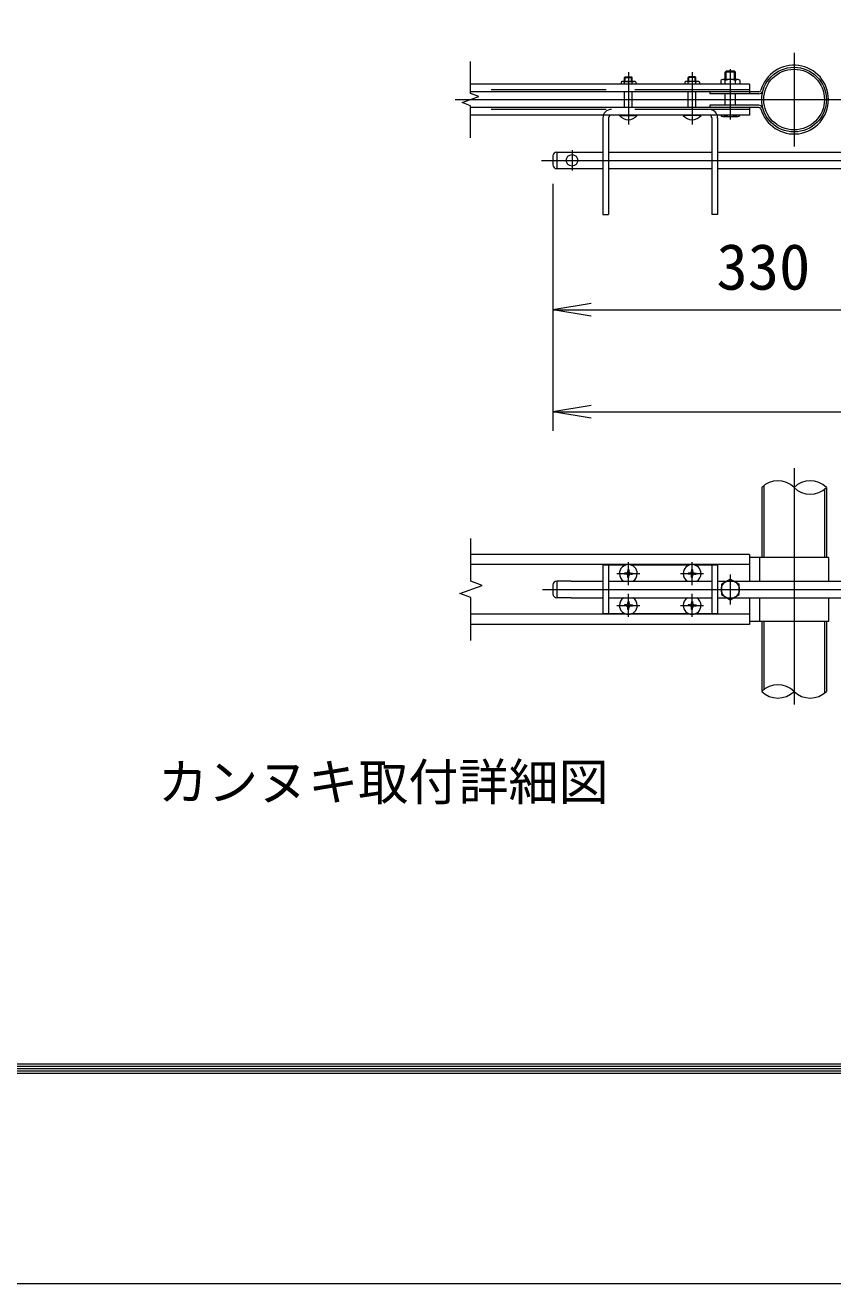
# Model space of a CAD drawing. Units: millimetres, scale not verified. Extents: x -6300 to 6300, y -4455 to 4455.
# Drawn here: x -4114 to -2847, y -4455 to -2479 of the extents above; entities that cross this region are included whole.
import ezdxf
from ezdxf.enums import TextEntityAlignment as Align

# ---------------------------------------------------------------- set-up
doc = ezdxf.new("R2010")
doc.units = ezdxf.units.MM
doc.header["$LTSCALE"] = 30
doc.linetypes.add('DASHED', pattern=[7.5, 6, -1.5])
doc.linetypes.add('USER1', pattern=[50.8, 31.75, -6.35, 6.35, -6.35])
for name, color, linetype, lineweight in [('0-1_D-TTL', 7, 'Continuous', 9), ('0-2_D-TTL-TXT', 7, 'Continuous', 13), ('0-3_D-BMK', 2, 'USER1', 13), ('0-4_D-STR1', 1, 'Continuous', 18), ('0-5_D-STR3', 3, 'Continuous', 13), ('0-6_D-STR-DIM', 7, 'Continuous', 9), ('0-7_0', 7, 'Continuous', 9)]:
    doc.layers.add(name, color=color, linetype=linetype, lineweight=lineweight)
doc.styles.add('ＭＳ ゴシック', font='')
doc.styles.get('ＭＳ ゴシック').set_extended_font_data('MS Gothic')

# ---------------------------------------------------------------- blocks, each defined once
blk = doc.blocks.new('_Open')
at = {"layer": '0-7_0'}
blk.add_line((-30, 5), (0, 0), dxfattribs=at)
blk.add_lwpolyline([(-30, -5), (0, 0), (-30, 0)], dxfattribs=at)

msp = doc.modelspace()

# ---------------------------------------------------------------- linework, layer by layer
at = {"layer": '0-1_D-TTL', "color": 2, "lineweight": 18}
msp.add_lwpolyline([(-6300, 4455), (6300, 4455), (6300, -4455), (-6300, -4455)], close=True, dxfattribs=at)
at = {"layer": '0-1_D-TTL'}
for points in [[(-5895, 4125), (5895, 4125), (5895, -4125), (-5895, -4125)], [(-5891.25, 4121.25), (5891.25, 4121.25), (5891.25, -4121.25), (-5891.25, -4121.25)], [(-5887.5, 4117.5), (5887.5, 4117.5), (5887.5, -4117.5), (-5887.5, -4117.5)], [(-5883.75, 4113.75), (5883.75, 4113.75), (5883.75, -4113.75), (-5883.75, -4113.75)], [(-5880, 4110), (5880, 4110), (5880, -4110), (-5880, -4110)]]:
    msp.add_lwpolyline(points, close=True, dxfattribs=at)
at = {"layer": '0-3_D-BMK'}
for p, q in [((-2907.43, -2522.37), (-2907.43, -2669.6)), ((-3007.43, -2548.46), (-3007.43, -2627.16)), ((-3167.43, -2552.86), (-3167.43, -2634.88)), ((-3067.43, -2552.86), (-3067.43, -2634.88)), ((-3439.12, -2595.98), (-2050.64, -2595.98)), ((-3255.83, -2675.6), (-3255.83, -2707.17)), ((-3303.88, -2691.38), (-2072.74, -2691.38)), ((-2907.43, -3174.44), (-2907.43, -3545.6)), ((-3167.43, -3358.24), (-3167.43, -3321.98)), ((-3067.43, -3358.15), (-3067.43, -3321.89)), ((-3185.64, -3340.02), (-3149.38, -3340.02)), ((-3085.64, -3340.02), (-3049.38, -3340.02)), ((-3007.43, -3341.45), (-3007.43, -3388.6)), ((-3302.07, -3365.02), (-2023.16, -3365.02)), ((-3167.43, -3408.15), (-3167.43, -3371.89)), ((-3067.43, -3408.15), (-3067.43, -3371.89)), ((-3185.64, -3390.02), (-3149.38, -3390.02)), ((-3085.64, -3390.02), (-3049.38, -3390.02))]:
    msp.add_line(p, q, dxfattribs=at)
at = {"layer": '0-4_D-STR1'}
for p, q in [((-2958.23, -3205.02), (-2958.23, -3315.02)), ((-2856.63, -3205.02), (-2856.63, -3315.02)), ((-2958.23, -3415.02), (-2958.23, -3525.02)), ((-2856.63, -3415.02), (-2856.63, -3525.02)), ((-2856.63, -3415.02), (-2856.63, -3525.02))]:
    msp.add_line(p, q, dxfattribs=at)
at = {"layer": '0-4_D-STR1', "linetype": 'DASHED'}
for p, q in [((-2955.03, -3202.2), (-2955.03, -3315.02)), ((-2859.83, -3207.85), (-2859.83, -3315.02)), ((-2955.03, -3415.02), (-2955.03, -3522.2)), ((-2859.83, -3415.02), (-2859.83, -3527.85))]:
    msp.add_line(p, q, dxfattribs=at)
at = {"layer": '0-4_D-STR1'}
for radius in [50.8, 47.6]:
    msp.add_circle((-2907.43, -2595.98), radius, dxfattribs=at)
at = {"layer": '0-5_D-STR3'}
for p, q in [((-3178.93, -2568.58), (-3178.93, -2571.78)), ((-3172.35, -2560.18), (-3173.43, -2561.27)), ((-3173.43, -2567.38), (-3173.43, -2561.27)), ((-3173.43, -2561.27), (-3161.43, -2561.27)), ((-3173.43, -2571.78), (-3173.43, -2568.58)), ((-3172.35, -2567.38), (-3172.35, -2560.18)), ((-3172.35, -2560.18), (-3162.51, -2560.18)), ((-3172.35, -2560.18), (-3162.51, -2560.18)), ((-3162.51, -2567.38), (-3162.51, -2560.18)), ((-3162.51, -2560.18), (-3161.43, -2561.27)), ((-3161.43, -2567.38), (-3161.43, -2561.27)), ((-3161.43, -2571.78), (-3161.43, -2568.58)), ((-3155.93, -2568.58), (-3155.93, -2571.78)), ((-3078.93, -2568.58), (-3078.93, -2571.78)), ((-3072.35, -2560.18), (-3073.43, -2561.27)), ((-3061.43, -2561.27), (-3073.43, -2561.27)), ((-3073.43, -2567.38), (-3073.43, -2561.27)), ((-3073.43, -2571.78), (-3073.43, -2568.58)), ((-3062.51, -2560.18), (-3072.35, -2560.18)), ((-3062.51, -2560.18), (-3072.35, -2560.18)), ((-3072.35, -2567.38), (-3072.35, -2560.18)), ((-3062.51, -2560.18), (-3061.43, -2561.27)), ((-3062.51, -2567.38), (-3062.51, -2560.18)), ((-3061.43, -2567.38), (-3061.43, -2561.27)), ((-3061.43, -2571.78), (-3061.43, -2568.58)), ((-3055.93, -2568.58), (-3055.93, -2571.78)), ((-3022.43, -2565.98), (-3022.43, -2571.78)), ((-2995.59, -2564.38), (-3019.27, -2564.38)), ((-3015.43, -2552.74), (-3014.07, -2551.38)), ((-2999.43, -2552.74), (-3015.43, -2552.74)), ((-3015.43, -2564.38), (-3015.43, -2552.74)), ((-3015.43, -2571.78), (-3015.43, -2565.98)), ((-3000.78, -2551.38), (-3014.07, -2551.38)), ((-3014.07, -2564.38), (-3014.07, -2551.38)), ((-3000.78, -2551.38), (-2999.43, -2552.74)), ((-3000.78, -2564.38), (-3000.78, -2551.38)), ((-2999.43, -2564.38), (-2999.43, -2552.74)), ((-2999.43, -2571.78), (-2999.43, -2565.98)), ((-2992.43, -2565.98), (-2992.43, -2571.78)), ((-2977.43, -2571.78), (-3414.98, -2571.78)), ((-2962.52, -2583.78), (-3414.98, -2583.78)), ((-3173.43, -2608.18), (-3173.43, -2583.78)), ((-3161.43, -2608.18), (-3161.43, -2583.78)), ((-3073.43, -2608.18), (-3073.43, -2583.78)), ((-3061.43, -2608.18), (-3061.43, -2583.78)), ((-3039.43, -2583.78), (-3039.43, -2586.98)), ((-2962.52, -2586.98), (-3039.43, -2586.98)), ((-3015.43, -2604.98), (-3015.43, -2586.98)), ((-2999.43, -2604.98), (-2999.43, -2586.98)), ((-2977.43, -2571.78), (-2977.43, -2586.98)), ((-2962.52, -2604.98), (-3039.43, -2604.98)), ((-3039.43, -2604.98), (-3039.43, -2608.18)), ((-3039.43, -2604.98), (-3039.43, -2608.18)), ((-2962.52, -2608.18), (-3414.98, -2608.18)), ((-2977.43, -2620.18), (-3414.98, -2620.18)), ((-3207.43, -2624.88), (-3207.43, -2776.38)), ((-3198.43, -2624.68), (-3198.43, -2776.38)), ((-3181.43, -2620.18), (-3153.43, -2620.18)), ((-3181.43, -2621.01), (-3181.43, -2620.18)), ((-3181.43, -2621.01), (-3153.43, -2621.01)), ((-3153.43, -2621.01), (-3153.43, -2620.18)), ((-3081.43, -2621.01), (-3081.43, -2620.18)), ((-3053.43, -2620.18), (-3081.43, -2620.18)), ((-3053.43, -2621.01), (-3081.43, -2621.01)), ((-3053.43, -2621.01), (-3053.43, -2620.18)), ((-3036.43, -2624.68), (-3036.43, -2776.38)), ((-3027.43, -2624.88), (-3027.43, -2776.38)), ((-3022.43, -2620.18), (-3022.43, -2621.18)), ((-3019.07, -2622.38), (-2995.87, -2622.38)), ((-3015.43, -2620.18), (-3015.43, -2621.18)), ((-2999.43, -2620.18), (-2999.43, -2621.18)), ((-2992.43, -2620.18), (-2992.43, -2621.18)), ((-2977.43, -2608.18), (-2977.43, -2620.18)), ((-3285.83, -2684.38), (-3285.83, -2698.38)), ((-3279.83, -2678.38), (-3207.43, -2678.38)), ((-3279.83, -2678.38), (-3279.83, -2704.38)), ((-3198.43, -2678.38), (-3036.43, -2678.38)), ((-3027.43, -2678.38), (-2665.83, -2678.38)), ((-3279.83, -2704.38), (-3207.43, -2704.38)), ((-3198.43, -2704.38), (-3036.43, -2704.38)), ((-3027.43, -2704.38), (-2665.83, -2704.38)), ((-3207.43, -2776.38), (-3198.43, -2776.38)), ((-3027.43, -2776.38), (-3036.43, -2776.38)), ((-2977.43, -3310.02), (-3414.42, -3310.02)), ((-2977.43, -3310.02), (-2977.43, -3352.02)), ((-2853.43, -3315.02), (-2977.43, -3315.02)), ((-2961.43, -3315.02), (-2961.43, -3352.02)), ((-2853.43, -3315.02), (-2853.43, -3352.02)), ((-2977.43, -3326.02), (-3414.42, -3326.02)), ((-3207.43, -3327.02), (-3207.43, -3403.02)), ((-3172.62, -3327.02), (-3207.43, -3327.02)), ((-3198.43, -3327.02), (-3198.43, -3403.02)), ((-3168.22, -3333.72), (-3168.26, -3336.32)), ((-3166.64, -3333.72), (-3168.22, -3333.72)), ((-3166.64, -3333.72), (-3166.59, -3336.32)), ((-3072.62, -3327.02), (-3162.23, -3327.02)), ((-3068.22, -3333.72), (-3068.26, -3336.32)), ((-3066.64, -3333.72), (-3068.22, -3333.72)), ((-3066.64, -3333.72), (-3066.59, -3336.32)), ((-3027.43, -3327.02), (-3062.23, -3327.02)), ((-3036.43, -3327.02), (-3036.43, -3403.02)), ((-3027.43, -3327.02), (-3027.43, -3403.02)), ((-3285.83, -3358.02), (-3285.83, -3372.02)), ((-3256.93, -3352.02), (-3279.83, -3352.02)), ((-3279.83, -3352.02), (-3279.83, -3378.02)), ((-3257.24, -3352.02), (-3207.43, -3352.02)), ((-3198.43, -3352.02), (-3036.43, -3352.02)), ((-3173.73, -3340.81), (-3173.73, -3340.02)), ((-3171.13, -3340.86), (-3173.73, -3340.81)), ((-3168.22, -3346.32), (-3168.26, -3343.73)), ((-3166.64, -3346.32), (-3168.22, -3346.32)), ((-3166.64, -3346.32), (-3166.59, -3343.73)), ((-3163.72, -3339.19), (-3161.13, -3339.23)), ((-3161.13, -3339.23), (-3161.13, -3340.02)), ((-3071.13, -3339.19), (-3073.73, -3339.23)), ((-3073.73, -3339.23), (-3073.73, -3340.02)), ((-3068.22, -3346.32), (-3068.26, -3343.73)), ((-3066.64, -3346.32), (-3068.22, -3346.32)), ((-3066.64, -3346.32), (-3066.59, -3343.73)), ((-3063.72, -3340.86), (-3061.13, -3340.81)), ((-3061.13, -3340.81), (-3061.13, -3340.02)), ((-3027.43, -3352.02), (-2921.73, -3352.02)), ((-2922.03, -3352.02), (-2665.83, -3352.02)), ((-3256.93, -3378.02), (-3279.83, -3378.02)), ((-3257.24, -3378.02), (-3207.43, -3378.02)), ((-3198.43, -3378.02), (-3036.43, -3378.02)), ((-3027.43, -3378.02), (-2921.73, -3378.02)), ((-2977.43, -3378.02), (-2977.43, -3420.02)), ((-2961.43, -3378.02), (-2961.43, -3415.02)), ((-2922.03, -3378.02), (-2665.83, -3378.02)), ((-2853.43, -3378.02), (-2853.43, -3415.02)), ((-3173.73, -3390.81), (-3173.73, -3390.02)), ((-3171.13, -3390.86), (-3173.73, -3390.81)), ((-3168.22, -3383.72), (-3168.26, -3386.32)), ((-3168.22, -3396.32), (-3168.26, -3393.73)), ((-3166.64, -3383.72), (-3168.22, -3383.72)), ((-3166.64, -3396.32), (-3168.22, -3396.32)), ((-3166.64, -3383.72), (-3166.59, -3386.32)), ((-3166.64, -3396.32), (-3166.59, -3393.73)), ((-3163.72, -3389.19), (-3161.13, -3389.23)), ((-3163.72, -3390.86), (-3161.13, -3390.81)), ((-3161.13, -3389.23), (-3161.13, -3390.02)), ((-3161.13, -3390.81), (-3161.13, -3390.02)), ((-3071.13, -3389.19), (-3073.73, -3389.23)), ((-3073.73, -3389.23), (-3073.73, -3390.02)), ((-3068.22, -3383.72), (-3068.26, -3386.32)), ((-3068.22, -3396.32), (-3068.26, -3393.73)), ((-3066.64, -3383.72), (-3068.22, -3383.72)), ((-3066.64, -3396.32), (-3068.22, -3396.32)), ((-3066.64, -3383.72), (-3066.59, -3386.32)), ((-3066.64, -3396.32), (-3066.59, -3393.73)), ((-3063.72, -3389.19), (-3061.13, -3389.23)), ((-3063.72, -3390.86), (-3061.13, -3390.81)), ((-3061.13, -3389.23), (-3061.13, -3390.02)), ((-3061.13, -3390.81), (-3061.13, -3390.02)), ((-2977.43, -3404.02), (-3414.42, -3404.02)), ((-3172.62, -3403.02), (-3207.43, -3403.02)), ((-3072.62, -3403.02), (-3162.23, -3403.02)), ((-3027.43, -3403.02), (-3062.23, -3403.02)), ((-2853.43, -3415.02), (-2977.43, -3415.02)), ((-2977.43, -3420.02), (-3414.42, -3420.02))]:
    msp.add_line(p, q, dxfattribs=at)
at = {"layer": '0-5_D-STR3', "linetype": 'DASHED'}
for p, q in [((-3176.22, -2567.38), (-3158.5, -2567.38)), ((-3058.64, -2567.38), (-3076.36, -2567.38)), ((-2977.43, -2580.58), (-3414.98, -2580.58)), ((-2977.43, -2611.38), (-3414.98, -2611.38))]:
    msp.add_line(p, q, dxfattribs=at)
at = {"layer": '0-5_D-STR3'}
for points in [[(-3171.13, -3339.19), (-3173.73, -3339.23), (-3173.73, -3340.02)], [(-3163.72, -3340.86), (-3161.13, -3340.81), (-3161.13, -3340.02)], [(-3071.13, -3340.86), (-3073.73, -3340.81), (-3073.73, -3340.02)], [(-3063.72, -3339.19), (-3061.13, -3339.23), (-3061.13, -3340.02)], [(-3171.13, -3389.19), (-3173.73, -3389.23), (-3173.73, -3390.02)], [(-3071.13, -3390.86), (-3073.73, -3390.81), (-3073.73, -3390.02)]]:
    msp.add_lwpolyline(points, dxfattribs=at)
at = {"layer": '0-5_D-STR3', "color": 4, "linetype": 'DASHED'}
msp.add_lwpolyline([(-3007.43, -3348.82), (-3021.46, -3356.92), (-3021.46, -3373.12), (-3007.43, -3381.22), (-2993.4, -3373.12), (-2993.4, -3356.92)], close=True, dxfattribs=at)
at = {"layer": '0-5_D-STR3'}
msp.add_circle((-3255.83, -2691.38), 9, dxfattribs=at)
at = {"layer": '0-5_D-STR3', "color": 4, "linetype": 'DASHED', "lineweight": 9}
msp.add_circle((-3007.43, -3365.02), 14.07, dxfattribs=at)
at = {"layer": '0-5_D-STR3'}
for centre, radius, start, end in [((-2907.43, -2595.98), 54, 195.6185, 164.3815), ((-3176.18, -2571.13), 3.75, 42.84372, 137.15628), ((-3167.43, -2582.98), 15.6, 67.38014, 112.61986), ((-3158.68, -2571.12), 3.74, 42.69541, 137.30459), ((-3076.18, -2571.12), 3.74, 42.69541, 137.30459), ((-3067.43, -2582.98), 15.6, 67.38014, 112.61986), ((-3058.68, -2571.13), 3.75, 42.84372, 137.15628), ((-3018.93, -2568.97), 4.6, 40.52088, 139.47912), ((-3007.43, -2585.18), 20.8, 67.38014, 112.61986), ((-2995.93, -2568.97), 4.6, 40.52088, 139.47912), ((-2962.52, -2580.58), 3.2, 270, 344.3815), ((-2962.52, -2580.58), 6.4, 270, 344.3815), ((-2962.52, -2611.38), 6.4, 15.6185, 90), ((-3193.93, -2624.88), 13.5, 90, 180), ((-3193.93, -2624.68), 4.5, 90, 180), ((-3167.43, -2609.38), 18.2, 219.71514, 320.28486), ((-3067.43, -2609.38), 18.2, 219.71514, 320.28486), ((-3040.93, -2624.88), 13.5, 0, 90), ((-3040.93, -2624.68), 4.5, 0, 90), ((-3018.93, -2616.69), 5.7, 232.09851, 307.90149), ((-3007.43, -2595.12), 27.27, 252.93847, 287.06153), ((-2995.93, -2616.68), 5.7, 232.14171, 307.85829), ((-2962.52, -2611.38), 3.2, 15.6185, 90), ((-3279.83, -2684.38), 6, 90, 180), ((-3279.83, -2698.38), 6, 180, 270), ((-3167.43, -3340.02), 14, 0, 180), ((-3171.24, -3336.21), 2.98, 270, 0), ((-3163.62, -3336.21), 2.98, 180, 270), ((-3067.43, -3340.02), 14, 0, 180), ((-3071.24, -3336.21), 2.98, 270, 0), ((-3063.62, -3336.21), 2.98, 180, 270), ((-3279.83, -3358.02), 6, 90, 180), ((-3167.43, -3340.02), 14, 180, 238.99728), ((-3171.24, -3343.83), 2.98, 0, 90), ((-3163.62, -3343.83), 2.98, 90, 180), ((-3167.43, -3340.02), 14, 301.00272, 0), ((-3067.43, -3340.02), 14, 180, 238.99728), ((-3071.24, -3343.83), 2.98, 0, 90), ((-3063.62, -3343.83), 2.98, 90, 180), ((-3067.43, -3340.02), 14, 301.00272, 0), ((-3279.83, -3372.02), 6, 180, 270), ((-3167.43, -3390.02), 14, 121.00272, 180), ((-3167.43, -3390.02), 14, 0, 58.99728), ((-3067.43, -3390.02), 14, 121.00272, 180), ((-3067.43, -3390.02), 14, 0, 58.99728), ((-3167.43, -3390.02), 14, 180, 0), ((-3171.24, -3386.21), 2.98, 270, 0), ((-3171.24, -3393.83), 2.98, 0, 90), ((-3163.62, -3386.21), 2.98, 180, 270), ((-3163.62, -3393.83), 2.98, 90, 180), ((-3067.43, -3390.02), 14, 180, 0), ((-3071.24, -3386.21), 2.98, 270, 0), ((-3071.24, -3393.83), 2.98, 0, 90), ((-3063.62, -3386.21), 2.98, 180, 270), ((-3063.62, -3393.83), 2.98, 90, 180)]:
    msp.add_arc(centre, radius, start, end, dxfattribs=at)
at = {"layer": '0-6_D-STR-DIM'}
for p, q in [((-3414.98, -2586.36), (-3414.98, -2535.98)), ((-3401.77, -2591.17), (-3414.98, -2586.36)), ((-3428.2, -2600.79), (-3401.77, -2591.17)), ((-3414.98, -2605.6), (-3428.2, -2600.79)), ((-3414.98, -2655.98), (-3414.98, -2605.6)), ((-3285.83, -2728.38), (-3285.83, -2956.12)), ((-3285.83, -2728.38), (-3285.83, -3116.15)), ((-3225.83, -2926.12), (-2685.83, -2926.12)), ((-3225.83, -3086.15), (-2145.83, -3086.15)), ((-3414.42, -3352.2), (-3414.42, -3285.02)), ((-3432.04, -3371.44), (-3396.8, -3358.61)), ((-3396.8, -3358.61), (-3414.42, -3352.2)), ((-3414.42, -3377.85), (-3432.04, -3371.44)), ((-3414.42, -3445.02), (-3414.42, -3377.85))]:
    msp.add_line(p, q, dxfattribs=at)
for centre, start, end in [((-2932.83, -3230.59), 45.18146, 134.81854), ((-2882.03, -3230.59), 45.18146, 134.81854), ((-2882.03, -3179.46), 225.18146, 314.81854), ((-2932.83, -3550.59), 45.18146, 134.81854), ((-2932.83, -3499.46), 225.18146, 314.81854), ((-2882.03, -3499.46), 225.18146, 314.81854)]:
    msp.add_arc(centre, 36.03, start, end, dxfattribs=at)

# ---------------------------------------------------------------- block references
at = {"layer": '0-6_D-STR-DIM', "xscale": 2, "yscale": 2, "rotation": 180}
for p in [(-3285.83, -2926.12), (-3285.83, -3086.15)]:
    msp.add_blockref('_Open', p, dxfattribs=at)

# ---------------------------------------------------------------- texts
at = {"layer": '0-2_D-TTL-TXT', "style": 'ＭＳ ゴシック'}
msp.add_text('カンヌキ取付詳細図', height=57.62, dxfattribs=at).set_placement((-3905.69, -3713.24), align=Align.BOTTOM_LEFT)
at = {"layer": '0-6_D-STR-DIM', "style": 'ＭＳ ゴシック'}
msp.add_text('330', height=72.14, dxfattribs=at).set_placement((-3029.14, -2916), align=Align.BOTTOM_LEFT)

doc.saveas('drawing.dxf')
